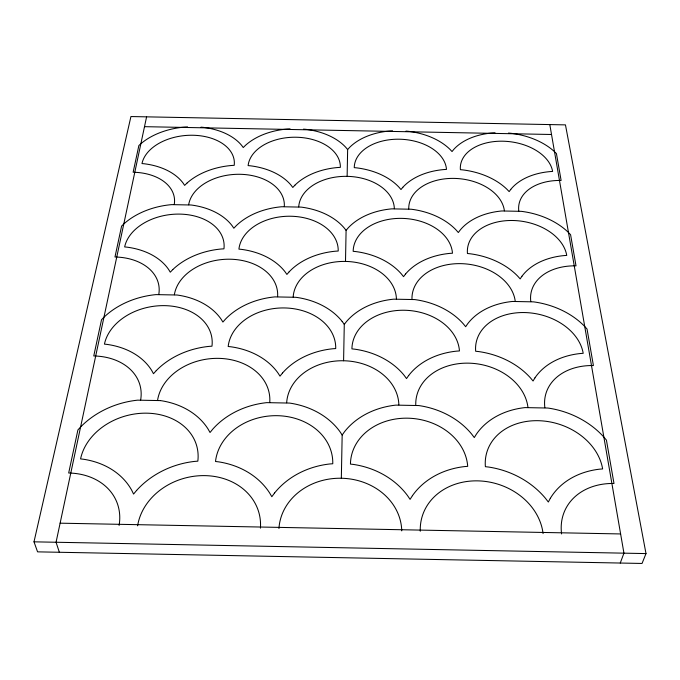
<?xml version="1.0" encoding="UTF-8"?>
<svg xmlns="http://www.w3.org/2000/svg" width="680" height="680" viewBox="0 0 680 680"><rect width="100%" height="100%" fill="white"/><g stroke="black" fill="none" stroke-linecap="round" stroke-linejoin="round"><path stroke-width="1.02" d="M401.752 530.885A61.455 53.439 1.1 0 0 341.334 478.244L342.168 435.03L344.582 431.664A76.602 63.282 7.2 0 1 395.896 405.118L418.744 405.552A76.602 63.282 7.2 0 1 471.673 434.103L474.291 437.563L476.374 434.197A78.038 62.118 17 0 1 525.019 407.6L547.867 408.034A78.038 62.118 17 0 1 603.466 436.637M398.854 404.906A56.134 44.574 1.1 0 0 343.587 360.757L344.284 324.377L346.502 321.547A70.167 53.252 4.9 0 1 393.695 299.175L414.724 299.574A70.167 53.252 4.9 0 1 463.275 323.791L465.664 326.714L467.602 323.867A71.034 52.606 11.8 0 1 512.533 301.452L533.562 301.861A71.034 52.606 11.8 0 1 584.375 326.111L587.044 329.043L593.41 365.551A57.758 43.316 17.1 0 0 544.867 407.711M396.414 298.996A51.654 37.748 1.1 0 0 345.5 261.426L346.094 230.384L348.135 227.962A64.753 45.416 3.8 0 1 391.816 208.862L411.298 209.236A64.753 45.416 3.8 0 1 456.144 230.035L458.337 232.543L460.139 230.112A65.331 45.016 8.9 0 1 501.891 210.97L521.365 211.344A65.331 45.016 8.9 0 1 568.149 232.186L570.579 234.694L576.019 265.854A52.717 36.992 12.7 0 0 530.799 301.58M394.341 208.718A47.838 32.385 1.1 0 0 347.131 176.35L347.642 149.549L349.546 147.458A60.12 39.185 3.2 0 1 390.201 130.959L392.555 130.832M146.591 116.841L56.057 542.258L59.355 552.27M34 541.832L130.934 116.544L565.462 124.882L646 553.588L642.048 563.457L37.57 551.854L34 541.832L646 553.588M620.262 563.04L623.942 553.163L549.806 124.584M160.497 400.596L137.649 400.163A78.038 62.118 -14.8 0 0 80.98 426.598L77.903 429.955L68.68 473.008A64.243 51.119 -22.5 0 1 119.094 525.462M342.168 435.03L339.881 431.57A76.602 63.282 -5 0 0 289.612 403.078L266.773 402.637A76.602 63.282 -5 0 0 212.781 429.131L210.035 432.488L208.08 429.046A78.038 62.118 -14.8 0 0 160.488 400.596M342.176 321.462A70.167 53.252 -2.7 0 0 295.876 297.296L274.856 296.888A70.167 53.252 -2.7 0 0 225.403 319.218L222.912 322.048L221.085 319.141A71.034 52.606 -9.6 0 0 177.038 295.01L156.026 294.61A71.034 52.606 -9.6 0 0 104.303 316.897L101.532 319.719L93.763 355.963A57.758 43.316 -14.9 0 1 140.658 399.95M346.094 230.384L344.139 227.885A64.753 45.416 -1.6 0 0 301.223 207.119L281.75 206.745A64.753 45.416 -1.6 0 0 236.13 225.811L233.852 228.233L232.135 225.734A65.331 45.016 -6.7 0 0 191.148 205.003L171.683 204.629A65.331 45.016 -6.7 0 0 124.126 223.66L121.601 226.075L114.98 256.998A52.717 36.992 -10.5 0 1 158.788 294.431M495.04 132.804L492.702 132.931A60.537 38.922 7.1 0 0 453.73 149.456L452.038 151.555L450.007 149.387A60.12 39.185 3.2 0 0 408.332 131.308L405.977 131.095M187.578 126.896L185.19 127.024A60.537 38.922 -4.9 0 0 141.177 143.454L138.864 145.537L133.144 172.236A48.578 31.892 -7.7 0 1 174.25 204.484M290.062 128.869L287.7 128.987A60.12 39.185 -1 0 0 245.361 145.452L243.253 147.543L241.647 145.384A60.537 38.922 -4.9 0 0 203.32 127.372L200.999 127.16M144.5 126.675L551.523 134.495M60.112 523.183L620.619 533.944M508.47 133.059L510.841 133.28A60.537 38.922 7.1 0 1 554.192 151.385L556.427 153.561L561.119 180.455A48.578 31.892 9.9 0 0 518.806 211.106M303.493 129.124L305.83 129.336A60.12 39.185 -1 0 1 345.822 147.381L347.642 149.549M603.475 436.637L606.424 440.104L613.989 483.48A64.243 51.119 24.7 0 0 561.595 533.953M342.184 321.462L344.284 324.377M298.716 206.873A47.838 32.385 1.1 0 1 347.131 176.35M408.765 208.989A48.033 32.258 5.7 0 1 454.121 178.398A48.033 32.258 5.7 0 1 504.39 210.826M188.666 204.765A48.033 32.258 -3.5 0 1 240.133 174.293A48.033 32.258 -3.5 0 1 284.291 206.601M293.173 297.015A51.654 37.748 1.1 0 1 345.5 261.426M411.986 299.293A51.935 37.553 7.3 0 1 460.76 263.644A51.935 37.553 7.3 0 1 515.227 301.274M174.361 294.729A51.935 37.553 -5.1 0 1 230.239 259.216A51.935 37.553 -5.1 0 1 277.601 296.718M286.671 402.755A56.134 44.574 1.1 0 1 343.587 360.757M415.769 405.229A56.567 44.234 10.1 0 1 468.503 363.154A56.567 44.234 10.1 0 1 527.952 407.388M157.573 400.274A56.567 44.234 -7.9 0 1 218.679 358.36A56.567 44.234 -7.9 0 1 269.756 402.424M278.945 528.53A61.455 53.439 1.1 0 1 341.334 478.244M420.274 531.241A62.279 52.725 16.3 0 1 477.666 480.862A62.279 52.725 16.3 0 1 543.082 533.596M137.615 525.81A62.279 52.725 -14.1 0 1 205.003 475.626A62.279 52.725 -14.1 0 1 260.423 528.173M550.315 498.329L548.335 502.019L545.402 498.236A81.107 68.689 16.3 0 0 488.504 467.033L485.384 466.684A59.925 47.685 16.9 0 1 538.067 420.69A59.925 47.685 16.9 0 1 602.641 468.937L599.59 469.166A83.666 66.589 24.7 0 0 550.315 498.329M534.913 377.91L533.06 381.004L530.417 377.825A73.661 57.613 10.2 0 0 478.524 351.551L475.668 351.254A54.553 40.383 11.8 0 1 524.424 312.553A54.553 40.383 11.8 0 1 583.202 353.32L580.397 353.515A75.216 56.423 17.1 0 0 534.913 377.91M412.428 495.677L410.082 499.366L407.515 495.584A80.028 69.615 1.1 0 0 353.532 464.44L350.447 464.091A58.828 48.578 7.1 0 1 407.694 418.183A58.828 48.578 7.1 0 1 467.704 466.344L464.627 466.573A81.107 68.689 16.3 0 0 412.428 495.677M521.917 276.284L520.174 278.902L517.76 276.199A67.617 48.909 7.3 0 0 470.075 253.768L467.44 253.512A50.175 34.561 8.9 0 1 512.805 220.499A50.175 34.561 8.9 0 1 566.737 255.417L564.145 255.578A68.638 48.178 12.7 0 0 521.917 276.284M408.688 375.488L406.529 378.573L404.192 375.402A73.091 58.063 1.1 0 0 354.756 349.18L351.925 348.882A53.89 40.885 4.9 0 1 404.532 310.25A53.89 40.885 4.9 0 1 459.459 350.94L456.637 351.135A73.661 57.613 10.2 0 0 408.688 375.488M510.79 189.363L509.159 191.615L506.948 189.286A62.534 42.007 5.7 0 0 462.833 169.906L460.385 169.677A46.495 29.886 7.1 0 1 502.8 141.202A46.495 29.886 7.1 0 1 552.611 171.445L550.213 171.581A63.248 41.531 9.9 0 0 510.79 189.363M274.541 493.034L271.83 496.714L269.62 492.94A81.107 68.689 -14.1 0 0 218.569 461.848L215.509 461.499A58.828 48.578 -4.9 0 1 277.329 415.684A58.828 48.578 -4.9 0 1 332.767 463.752L329.664 463.981A80.028 69.615 1.1 0 0 274.541 493.034M405.535 274.048L403.546 276.666L401.387 273.964A67.26 49.172 1.1 0 0 355.793 251.575L353.175 251.32A49.733 34.876 3.8 0 1 401.829 218.374A49.733 34.876 3.8 0 1 452.472 253.224L449.863 253.385A67.617 48.909 7.3 0 0 405.535 274.048M282.472 373.065L280.007 376.142L277.967 372.98A73.661 57.613 -8 0 0 230.987 346.8L228.182 346.502A53.89 40.885 -2.7 0 1 284.631 307.947A53.89 40.885 -2.7 0 1 335.716 348.568L332.868 348.755A73.091 58.063 1.1 0 0 282.472 373.065M402.841 187.289L400.988 189.542L398.99 187.213A62.288 42.169 1.1 0 0 356.685 167.867L354.254 167.637A46.18 30.09 3.2 0 1 399.508 139.213A46.18 30.09 3.2 0 1 446.479 169.405L444.057 169.541A62.534 42.007 5.7 0 0 402.841 187.289M136.646 490.382L133.578 494.062L131.733 490.288A83.666 66.589 -22.5 0 0 83.615 459.263L80.572 458.906A59.925 47.685 -14.7 0 1 146.956 413.176A59.925 47.685 -14.7 0 1 197.829 461.159L194.701 461.397A81.107 68.689 -14.1 0 0 136.646 490.382M289.161 271.813L286.909 274.431L285.014 271.736A67.617 48.909 -5.1 0 0 241.51 249.381L238.918 249.126A49.733 34.876 -1.6 0 1 290.861 216.24A49.733 34.876 -1.6 0 1 338.207 251.03L335.58 251.192A67.26 49.172 1.1 0 0 289.161 271.813M156.247 370.642L153.484 373.711L151.75 370.558A75.216 56.423 -14.9 0 0 107.228 344.428L104.439 344.123A54.553 40.383 -9.6 0 1 164.738 305.643A54.553 40.383 -9.6 0 1 211.973 346.188L209.1 346.383A73.661 57.613 -8 0 0 156.247 370.642M294.89 185.215L292.808 187.468L291.04 185.147A62.534 42.007 -3.5 0 0 250.529 165.827L248.115 165.597A46.18 30.09 -1 0 1 296.216 137.232A46.18 30.09 -1 0 1 340.349 167.373L337.909 167.501A62.288 42.169 1.1 0 0 294.89 185.215M172.788 269.577L170.281 272.187L168.64 269.501A68.638 48.178 -10.5 0 0 127.228 247.189L124.653 246.925A50.175 34.561 -6.7 0 1 179.885 214.106A50.175 34.561 -6.7 0 1 223.941 248.838L221.298 248.99A67.617 48.909 -5.1 0 0 172.788 269.577M186.941 183.141L184.637 185.385L183.09 183.073A63.248 41.531 -7.7 0 0 144.381 163.786L141.984 163.566A46.495 29.886 -4.9 0 1 192.924 135.252A46.495 29.886 -4.9 0 1 234.209 165.333L231.752 165.469A62.534 42.007 -3.5 0 0 186.941 183.141"/></g></svg>
